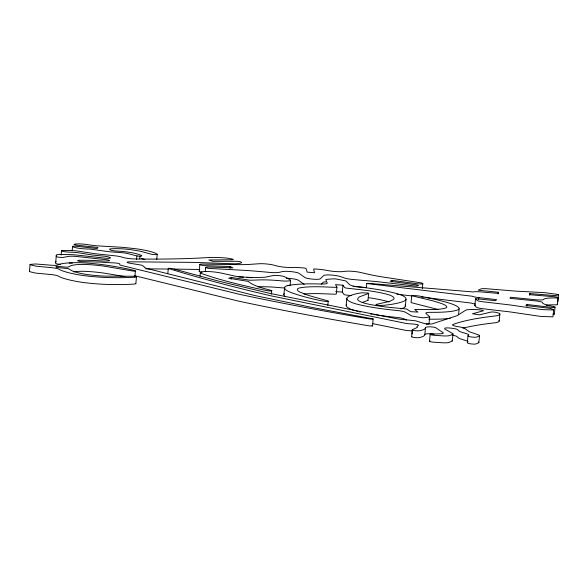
<?xml version="1.0" encoding="UTF-8"?>
<svg xmlns="http://www.w3.org/2000/svg" width="588" height="588" viewBox="0 0 588 588"><rect width="100%" height="100%" fill="white"/><g stroke="black" fill="none" stroke-linecap="round" stroke-linejoin="round"><path stroke-width="0.88" d="M134.439 275.669L238.875 301.196A741.071 112.095 5.4 0 0 369.558 325.921L372.601 325.921L373.093 318.902L311.53 307.348L254.78 295.529L147.015 268.525A15.442 2.337 5.4 0 1 144.17 266.643L141.701 265.188L129.794 263.211A5.292 0.801 5.4 0 1 127.133 262.255A5.292 0.801 5.4 0 1 129.874 261.814L194.062 262.388L233.789 263.769A9.526 1.441 5.4 0 0 238.03 263.578L240.558 263.145A9.526 1.441 5.4 0 0 241.47 262.417L241.249 262.138A4.234 0.639 5.4 0 0 240.294 261.748A3.183 0.485 5.4 0 0 236.295 261.293L212.782 261.315L208.865 259.977L232.15 259.778A3.175 0.478 5.4 0 0 231.87 258.97L228.401 258.316A4.226 0.639 5.4 0 0 226.049 258.029L222.683 257.772A26.46 4.006 5.4 0 0 208.101 257.566A288.612 43.659 5.4 0 1 134.909 258.97L134.329 258.963A9.526 1.441 5.4 0 1 122.517 257.301L121.701 257.029A9.518 1.441 5.4 0 0 114.711 255.78L95.837 253.81A9.526 1.441 5.4 0 1 93.705 253.524L78.469 251.164A9.533 1.441 5.4 0 0 71.934 250.591L63.35 250.422A4.234 0.639 5.4 0 0 61.549 250.892A4.234 0.639 5.4 0 0 64.54 251.686L65.165 251.767A9.526 1.441 5.4 0 0 70.266 252.193L72.846 252.296A9.526 1.441 5.4 0 1 79.953 253.009L90.824 254.788A9.526 1.441 5.4 0 0 93.852 255.17L104.539 256.228A5.292 0.801 5.4 0 1 108.383 256.949L109.838 257.441A5.285 0.801 5.4 0 1 106.083 258.272L75.602 254.935A9.518 1.441 5.4 0 0 70.692 254.626L61.123 254.442A9.526 1.441 5.4 0 0 56.301 255.258L55.647 263.343A4.234 0.639 5.4 0 0 57.227 263.953L57.477 263.99A4.234 0.639 5.4 0 0 60.468 264.299M56.301 255.258L56.301 256.471A4.234 0.639 5.4 0 0 57.874 257.074L58.124 257.118A4.234 0.639 5.4 0 0 63.636 257.338L68.311 256.412A9.526 1.441 5.4 0 1 77.373 256.559L105.987 259.646A4.241 0.639 5.4 0 1 109.133 260.829L108.773 260.888A10.591 1.602 5.4 0 1 101.239 260.91L97.343 260.675A52.927 8.004 5.4 0 0 79.373 260.286L79.152 260.293A4.241 0.639 5.4 0 0 79.211 261.3L79.483 261.344A4.234 0.639 5.4 0 0 83.275 261.675L100.1 262.094A10.577 1.602 5.4 0 1 103.216 262.329L103.98 262.395A10.591 1.602 5.4 0 0 106.95 262.586L114.079 262.88A4.234 0.639 5.4 0 1 116.681 263.123L117.174 263.196A4.241 0.639 5.4 0 1 119.79 264.041L119.717 264.673A5.299 0.801 5.4 0 0 120.863 265.298L239.522 294.323A741.071 112.095 5.4 0 0 370.212 319.041L373.255 319.041M29.694 271.274A2.565 0.39 5.4 0 0 30.128 271.774L34.773 272.92A2.565 0.39 5.4 0 0 36.302 273.148L51.523 274.603A7.695 1.161 5.4 0 1 58.337 276.139L59.241 276.639A41.88 6.336 5.4 0 0 77.329 281.571L78.888 281.843A23.924 3.616 5.4 0 0 85.598 282.784L88.318 283.085A41.866 6.336 5.4 0 0 109.699 284.489L114.895 284.563A82.423 12.466 5.4 0 0 133.395 284.114A7.673 1.161 5.4 0 0 134.711 283.96L135.843 283.688L135.505 283.475M136.489 276.816L134.931 276.375A2.565 0.39 5.4 0 0 132.91 276.25L104.186 276.103A29.915 4.528 5.4 0 1 88.685 274.758A17.118 2.587 5.4 0 1 82.937 273.846L81.225 273.494A29.907 4.52 5.4 0 1 70.891 270.142L68.12 268.569L56.22 267.437L56 266.276L67.708 267.253L70.633 265.835A29.915 4.528 5.4 0 1 81.166 264.431L82.202 264.416A17.089 2.587 5.4 0 1 86.759 264.512L88.656 264.615A29.907 4.52 5.4 0 1 104.149 266.151L132.175 270.921A2.558 0.39 5.4 0 0 134.226 271.112L135.402 270.98L133.799 270.355A7.688 1.161 5.4 0 0 132.69 270.061A82.474 12.473 5.4 0 0 108.06 265.431L105.48 265.048A41.873 6.336 5.4 0 0 83.797 262.887L82.092 262.799A23.932 3.616 5.4 0 0 75.72 262.66L73.39 262.704A41.88 6.336 5.4 0 0 58.161 264.887L58.058 264.953A7.688 1.161 5.4 0 1 51.207 265.217L36.206 264.019A2.558 0.39 5.4 0 0 34.81 264.012L30.495 264.38A2.565 0.39 5.4 0 0 30.774 264.894L35.42 266.048A2.565 0.39 5.4 0 0 36.948 266.268L52.17 267.724A7.695 1.161 5.4 0 1 58.984 269.26L59.895 269.76A41.88 6.336 5.4 0 0 77.976 274.699L79.534 274.964A23.924 3.616 5.4 0 0 86.245 275.912L88.972 276.213A41.866 6.336 5.4 0 0 110.353 277.617L115.549 277.69A82.423 12.466 5.4 0 0 134.042 277.235A7.673 1.161 5.4 0 0 135.358 277.08L136.489 276.816L135.843 283.688M411.887 336.52L411.791 336.556A4.234 0.639 5.4 0 0 412.489 337.189L412.702 337.233A4.234 0.639 5.4 0 0 419.119 337.615L420.78 337.218A52.92 8.004 5.4 0 0 424.815 334.631L424.823 334.528A10.584 1.602 5.4 0 1 428.865 333.69L429.115 333.697A4.234 0.639 5.4 0 1 434.084 334.263M425.469 327.648L425.462 327.759A52.92 8.004 5.4 0 1 421.434 330.346L419.766 330.743A4.234 0.639 5.4 0 1 413.349 330.36L413.144 330.309A4.234 0.639 5.4 0 1 412.445 329.677L417.201 327.487A10.591 1.602 5.4 0 0 417.186 326.884A10.613 1.602 5.4 0 1 417.157 326.303L418.377 325.333A4.234 0.639 5.4 0 0 418.141 324.914L417.906 324.819A4.241 0.639 5.4 0 0 413.717 324.084L409.329 323.797A5.285 0.801 5.4 0 1 406.139 323.437L270.627 295.764A740.968 112.08 5.4 0 1 168.683 268.576L168.344 268.304L171.887 268.459L218.346 281.057L269.635 293.339L395.636 318.542A15.442 2.337 5.4 0 0 406.477 319.835L415.76 320.842L423.103 323.135A5.285 0.801 5.4 0 0 427.939 323.929A5.285 0.801 5.4 0 0 432.254 323.848L457.221 315.609L465.806 310.155A9.518 1.441 5.4 0 1 468.607 309.656L472.473 309.531A9.533 1.441 5.4 0 1 477.449 309.67L479.558 309.854A4.248 0.639 5.4 0 1 481.704 310.126A3.175 0.478 5.4 0 1 483.218 310.832L472.502 313.772L479.455 314.852L490.936 312.081A3.183 0.478 5.4 0 1 496.007 312.397L498.683 313.117A4.234 0.639 5.4 0 1 499.675 313.544L499.807 313.83A26.46 4.006 5.4 0 1 495.757 315.881L494.706 316.021A288.348 43.615 5.4 0 0 453.017 324.451A9.533 1.441 5.4 0 0 457.758 326.641L459.155 326.862A9.526 1.441 5.4 0 1 464.535 328.266L468.871 331.463A9.518 1.441 5.4 0 0 469.628 331.853L478.14 334.8A9.526 1.441 5.4 0 1 479.382 335.888L476.633 337.086A4.241 0.639 5.4 0 1 472.972 337.159A4.241 0.639 5.4 0 1 469.004 336.461L468.886 336.409A9.533 1.441 5.4 0 1 468.048 335.564L468.629 335.109A9.526 1.441 5.4 0 0 467.504 334.028L460.801 331.882A9.526 1.441 5.4 0 1 459.515 331.338L457.324 329.493A5.285 0.801 5.4 0 0 454.605 328.692L452.106 328.288A5.292 0.801 5.4 0 0 444.726 328.28L444.675 328.912L452.576 333.484A9.526 1.441 5.4 0 1 452.767 334.263L449.702 335.535A9.526 1.441 5.4 0 1 442.698 335.88L434.517 335.322A4.234 0.639 5.4 0 1 431.232 334.881L431.011 334.837A4.234 0.639 5.4 0 1 431.643 334.013L439.479 333.852A9.526 1.441 5.4 0 0 443.183 332.757L435.848 327.788A4.234 0.639 5.4 0 0 429.762 326.818L429.519 326.818A10.584 1.602 5.4 0 0 425.469 327.648L424.815 334.631M29.4 271.421L30.047 264.541M61.101 255.06L61.505 250.76M72.177 250.723L72.589 246.387M134.836 276.999L135.402 270.98M136.578 259.381L136.901 255.942L127.324 253.457A8.835 1.338 5.4 0 0 121.194 252.612L111.389 251.929A9.628 1.455 5.4 0 1 107.545 251.546L91.596 249.261A4.285 0.647 5.4 0 0 88.2 248.996L87.95 248.996A10.055 1.521 5.4 0 1 72.721 246.585L72.611 246.475A3.205 0.485 5.4 0 1 75.83 246.225L97.174 248.54L97.961 247.474L76.903 245.196A3.205 0.485 5.4 0 1 74.139 244.343L74.213 244.307A10.062 1.521 5.4 0 1 87.781 244.645L88.384 244.748A16.045 2.425 5.4 0 0 98.292 245.916L120.165 247.173A16.038 2.425 5.4 0 1 124.436 247.504L134.564 248.606A16.038 2.425 5.4 0 1 138.026 249.04L139.136 249.209A31.098 4.704 5.4 0 1 156.952 254.067A3.697 0.559 5.4 0 1 155.68 254.626A3.697 0.559 5.4 0 1 151.094 254.163L142.076 251.657A9.621 1.455 5.4 0 0 139.334 251.054L131.264 249.731A9.621 1.455 5.4 0 0 128.404 249.341L127.655 249.268A20.881 3.16 5.4 0 0 110.897 248.834A5.351 0.808 5.4 0 0 109.647 249.312L110.081 249.797A5.343 0.808 5.4 0 0 116.578 251.069L116.916 251.083A18.889 2.859 5.4 0 1 138.202 254.222L140.877 255.163A6.218 0.941 5.4 0 1 140.253 256.221L136.901 255.942M139.738 258.816L139.981 256.243M156.746 259.455L157.231 254.295M167.815 273.494L168.308 268.385M199.2 271.362L199.854 264.446M200.038 276.066L200.361 272.626M205.278 271.671L205.682 267.371M230.048 268.253L230.209 266.533L205.903 265.673A4.498 0.676 5.4 0 1 200.287 264.813A4.498 0.676 5.4 0 1 202.059 264.093L235.986 264.615A56.161 8.497 5.4 0 0 248.967 264.438L258.948 263.755A10.114 1.529 5.4 0 1 273.567 265.078L276.36 265.835A11.231 1.698 5.4 0 0 292.78 267.466L293.294 267.43A4.189 0.632 5.4 0 1 295.213 267.422L302.298 267.834A3.175 0.478 5.4 0 1 306.113 268.591L307.142 272.126L314.602 272.759L313.595 269.275A3.183 0.478 5.4 0 1 316.866 269.076L322.004 269.642A11.238 1.698 5.4 0 1 326.641 270.333L327.325 270.465A11.231 1.698 5.4 0 0 342.775 271.605L345.31 271.288A10.106 1.529 5.4 0 1 359.76 272.295L368.132 274.206A56.161 8.497 5.4 0 0 381.281 276.764L419.979 282.688A4.498 0.684 5.4 0 1 422.632 283.769A4.498 0.684 5.4 0 1 417.436 283.761L392.123 280.366L390.109 281.307L415.135 284.666A4.491 0.676 5.4 0 1 418.347 285.739A4.491 0.676 5.4 0 1 413.526 285.856L377.158 281.637L353.645 279.572A10.106 1.529 5.4 0 1 344.59 278.05L340.386 276.558A8.989 1.36 5.4 0 0 330.956 275.022A8.989 1.36 5.4 0 0 323.775 275.507L320.21 278.83A7.864 1.191 5.4 0 1 312.816 279.16A7.864 1.191 5.4 0 1 304.856 277.514L299.255 273.501A8.989 1.36 5.4 0 0 291.898 271.7A8.989 1.36 5.4 0 0 282.571 271.538L279.072 272.369A10.106 1.529 5.4 0 1 270.825 272.494L258.441 271.399A78.821 11.922 5.4 0 0 240.904 270.149L211.261 268.562A4.483 0.676 5.4 0 1 205.932 267.636A4.483 0.676 5.4 0 1 208.321 267.011L232.892 267.871L230.209 266.533M231.172 279.175L231.341 277.455L250.098 280.255L259.903 279.903A31.752 4.8 5.4 0 1 280.682 280.799L281.321 280.858A9.533 1.441 5.4 0 0 289.994 279.726L284.519 276.72A6.358 0.963 5.4 0 0 278.918 275.603A6.358 0.963 5.4 0 0 273.016 275.588L265.129 277.227L256.927 277.521A47.121 7.129 5.4 0 1 241.543 276.911L240.911 276.867A9.533 1.441 5.4 0 1 232.51 275.537L220.368 272.898A12.708 1.918 5.4 0 0 204.455 271.575A12.708 1.918 5.4 0 0 202.132 273.765L210.842 276.647A241.014 36.456 5.4 0 0 266.893 290.619L267.165 290.67A3.175 0.478 5.4 0 0 270.164 290.964L270.421 290.964A3.175 0.478 5.4 0 0 271.744 290.612L271.141 290.376A79.358 12.003 5.4 0 1 248.415 281.409L228.703 278.249L231.341 277.455M271.458 294.14L271.788 290.7M284.996 296.528A59.645 9.026 5.4 0 1 283.872 294.647L284.666 287.187A34.082 5.152 5.4 0 1 286.826 285.9L287.804 285.636M290.06 285.408L290.546 280.255M327.788 305.473L328.2 301.174M336.953 287.054L336.299 293.926A3.183 0.478 5.4 0 1 334.499 294.198L322.533 293.757A42.608 6.446 5.4 0 0 303.9 294.074M351.286 295.61L346.78 295.117A3.175 0.478 5.4 0 1 344.046 294.485L342.312 292.082L342.958 285.202L335.476 284.643L336.939 287.003A3.183 0.478 5.4 0 1 335.153 287.326L323.179 286.885A42.608 6.446 5.4 0 0 302.181 287.481L300.615 287.73A24.343 3.682 5.4 0 0 298.087 288.517L297.763 288.759A42.615 6.446 5.4 0 0 300.512 292.354L308.707 295.492L327.384 300.747A3.653 0.551 5.4 0 1 328.141 301.262L328.001 301.335A2.433 0.367 5.4 0 1 325.01 301.313L322.033 300.858A10.944 1.654 5.4 0 1 319.291 300.35A117.431 17.765 5.4 0 1 292.486 293.067A59.645 9.026 5.4 0 1 284.526 287.775M346.2 305.106L346.854 298.226M366.383 287.797L366.802 283.46L368.176 283.328L473.208 291.942A8.504 1.286 5.4 0 1 480.117 291.854L498.683 293.419L498.301 292.243L478.235 290.222L480.881 288.973A6.799 1.029 5.4 0 1 486.548 288.73L515.353 291.097L544.672 292.67L557.505 294.39L558.6 294.786L557.74 301.769M368 300.27L368.647 293.39M391.961 282.086L392.123 280.366M405.36 306.091L406.007 299.219M438.222 309.538L412.1 302.871A3.374 0.507 5.4 0 1 411.078 302.379L411.791 295.426L417.223 295.764A10.128 1.529 5.4 0 1 419.273 296.08L419.913 296.19A108.545 16.42 5.4 0 1 448.085 302.746A55.162 8.342 5.4 0 1 458.758 307.781L459.074 308.362A31.48 4.763 5.4 0 1 457.552 309.972A55.184 8.35 5.4 0 1 431.673 312.324A10.128 1.536 5.4 0 0 425.866 313.375L429.622 316.726A3.381 0.514 5.4 0 1 429.115 317.064L424.499 317.689A3.374 0.507 5.4 0 1 420.346 317.491L412.813 316.16A3.374 0.507 5.4 0 1 411.321 315.771L405.705 312.368A10.136 1.536 5.4 0 0 396.224 310.39L395.555 310.332A55.176 8.342 5.4 0 1 361.061 305.135L358.29 304.488A31.48 4.763 5.4 0 1 351.675 302.43A55.169 8.342 5.4 0 1 347.104 297.704L347.589 297.197A108.714 16.442 5.4 0 1 360.701 292.927A10.136 1.536 5.4 0 1 362.024 292.773L368.014 293.044A3.381 0.514 5.4 0 1 368.551 293.515L359.231 296.918L357.798 298.616A39.389 5.961 5.4 0 0 362.289 302.46A22.513 3.403 5.4 0 0 366.25 303.629L367.471 303.915A39.403 5.961 5.4 0 0 390.417 307.458L406.602 309.001L410.821 311.684L417.943 312.074L414.76 309.619L415.201 309.435L426.572 309.567A39.411 5.961 5.4 0 0 443.977 308.487L445.116 308.208A22.542 3.41 5.4 0 0 446.77 307.12A39.411 5.961 5.4 0 0 441.779 303.643L432.503 300.74L412.747 295.992A3.374 0.507 5.4 0 1 411.725 295.507M411.629 336.718L412.276 329.846M412.129 333.94L412.533 329.64M422.331 288.737L422.816 283.585M429.034 323.709L429.681 316.836M429.497 341.231L430.144 334.359M452.356 340.871L453.003 333.999M458.544 314.734L459.11 308.722M467.35 342.532L468.004 335.66M555.035 307.061L555.013 307.193A3.403 0.514 5.4 0 1 551.368 307.355L527.054 304.503L525.848 305.525L548.869 308.222A3.403 0.514 5.4 0 1 551.375 308.744L553.631 309.898L552.948 316.858L542.614 316.506A6.813 1.029 5.4 0 1 539.02 316.175L510.127 311.919L482.087 308.626A6.799 1.029 5.4 0 1 476.581 307.326L474.81 305.62L475.53 298.66L495.53 300.674L496.639 299.652L478.83 297.601A8.497 1.286 5.4 0 1 472.061 296.212L366.787 283.504M478.669 299.321L478.83 297.601M478.852 342.576L479.499 335.697M498.132 293.963L498.301 292.243M499.219 320.997L499.866 314.117M526.892 306.223L527.054 304.503M529.604 295.279L529.766 293.559L553.337 295.499A3.403 0.514 5.4 0 0 555.866 295.448L558.6 294.786M546.201 305.194A20.955 3.168 5.4 0 1 555.66 304.856L555.91 304.856A3.403 0.514 5.4 0 0 557.468 304.591L558.159 297.587A3.403 0.514 5.4 0 0 554.55 296.749L530.251 294.75L529.766 293.559M553.124 314.337A3.403 0.514 5.4 0 0 554.366 314.073L555.035 307.105A3.403 0.514 5.4 0 0 553.484 306.598M558.159 297.587L558.152 297.631A3.403 0.514 5.4 0 1 556.557 297.976L556.307 297.976A20.955 3.168 5.4 0 0 543.643 299.41L543.393 299.704A7.938 1.198 5.4 0 1 536.205 299.799L510.399 297.227L510.031 298.344L535.293 300.865A7.938 1.198 5.4 0 1 542.342 302.305L542.584 302.519A20.962 3.168 5.4 0 0 552.301 306.297L553.506 306.51M557.497 304.503L557.512 304.466A3.403 0.514 5.4 0 0 557.174 304.224M283.872 294.647L284.019 294.066A34.082 5.152 5.4 0 1 284.283 293.706M474.81 305.62L475.295 305.451M553.595 309.986L543.261 309.633A6.813 1.029 5.4 0 1 539.674 309.295L510.774 305.04L482.733 301.754A6.799 1.029 5.4 0 1 477.228 300.446L475.486 298.792M321.305 284.085L323.121 282.38A8.989 1.36 5.4 0 1 325.833 281.836M467.975 341.981L467.401 342.436A9.533 1.441 5.4 0 0 468.232 343.282L468.357 343.333A4.241 0.639 5.4 0 0 472.326 344.031A4.241 0.639 5.4 0 0 475.979 343.965L478.735 342.767A9.526 1.441 5.4 0 0 478.338 342.025M362.245 302.445L367.904 300.387A3.381 0.514 5.4 0 0 367.779 300.078M426.153 324.253L428.461 323.937A3.381 0.514 5.4 0 0 428.975 323.606M257.551 286.841L259.257 286.782A31.752 4.8 5.4 0 1 280.035 287.672L280.674 287.73A9.533 1.441 5.4 0 0 284.952 287.951M145.728 268.834L168.653 269.047M174.158 269.091L199.78 269.488M238.456 276.926L240.249 277.022A78.821 11.922 5.4 0 1 243.542 277.213M412.783 330.941L408.682 330.669A5.285 0.801 5.4 0 1 405.485 330.309L372.88 323.694M335.66 291.582L342.312 292.082M352.991 286.444L366.383 287.554M396.937 294.213L411.46 295.896M421.442 297.05L423.257 297.263M425.073 297.477L471.407 303.092A8.497 1.286 5.4 0 0 475.383 304.092M452.179 335.278L453.958 335.564A5.285 0.801 5.4 0 1 456.67 336.373L458.868 338.21A9.526 1.441 5.4 0 0 460.154 338.761L466.857 340.9A9.526 1.441 5.4 0 1 467.842 341.371M124.965 276.61L103.495 273.03A29.907 4.52 5.4 0 0 88.009 271.494L86.113 271.391A17.089 2.587 5.4 0 0 81.548 271.288L80.519 271.303A29.915 4.528 5.4 0 0 73.412 271.84M359.025 311.684L360.407 312.007M371.976 325.627L372.601 325.921M141.429 258.529L144.957 259.514M406.433 320.078L405.059 319.24A10.136 1.536 5.4 0 0 395.577 317.263L394.908 317.204A55.176 8.342 5.4 0 1 376.518 314.955M304.202 284.394L298.601 280.373A8.989 1.36 5.4 0 0 286.26 278.212M342.958 285.202L344.7 287.613A3.175 0.478 5.4 0 0 347.434 288.238L363.031 289.972A42.608 6.446 5.4 0 1 386.426 294.118L387.58 294.434A24.343 3.682 5.4 0 1 391.13 295.713L392.064 296.198A42.593 6.446 5.4 0 1 392.997 299.652L389.873 301.299L376.195 304.422A3.653 0.551 5.4 0 0 376.401 304.9L376.68 305.003A2.433 0.367 5.4 0 0 380.083 305.4L383.082 305.341A10.951 1.654 5.4 0 0 384.736 305.223L389.521 304.628A117.394 17.758 5.4 0 0 403.537 301.335L404.537 300.858A59.645 9.018 5.4 0 0 403.346 296.029L402.515 295.595A34.089 5.16 5.4 0 0 397.503 293.809L394.864 293.089A59.653 9.026 5.4 0 0 359.584 286.981L358.856 286.9A10.959 1.654 5.4 0 1 349.639 284.673L346.119 281.152A3.646 0.551 5.4 0 0 344.73 280.711L337.218 279.19A3.646 0.551 5.4 0 0 332.565 278.874L326.524 279.388A3.646 0.551 5.4 0 0 325.848 279.69L327.266 283.122A10.959 1.654 5.4 0 1 319.666 284.004A59.667 9.026 5.4 0 0 287.797 285.636M498.903 320.313A4.234 0.639 5.4 0 1 499.028 320.416L499.161 320.71A26.46 4.006 5.4 0 1 495.111 322.761L494.06 322.893A288.348 43.615 5.4 0 0 462.83 328.178M451.922 340.356A9.526 1.441 5.4 0 1 452.113 341.136L449.048 342.407A9.526 1.441 5.4 0 1 442.051 342.753L433.87 342.194A4.234 0.639 5.4 0 1 430.585 341.76L430.365 341.709A4.234 0.639 5.4 0 1 430.093 340.966M405.059 304.878A59.645 9.018 5.4 0 1 403.882 307.73L402.883 308.215A117.394 17.758 5.4 0 1 400.92 308.935M388.933 301.953A24.343 3.682 5.4 0 0 386.933 301.313L385.772 300.997A42.608 6.446 5.4 0 0 368.228 297.624M69.237 263.13A9.526 1.441 5.4 0 1 72.405 263.123M55.654 262.13A9.526 1.441 5.4 0 1 56.169 261.711M450.312 318.299A55.184 8.35 5.4 0 1 431.026 319.196A10.128 1.536 5.4 0 0 428.762 319.211M375.636 314.823A55.176 8.342 5.4 0 1 373.902 314.551M372.197 314.271A55.176 8.342 5.4 0 1 370.514 313.985M357.636 311.361A31.48 4.763 5.4 0 1 356.041 310.956M354.571 310.545A31.48 4.763 5.4 0 1 351.021 309.303A55.169 8.342 5.4 0 1 346.457 304.577M202.074 272.259A4.498 0.676 5.4 0 1 199.641 271.097M246.864 277.418A78.821 11.922 5.4 0 1 251.892 277.786M553.992 313.779A3.403 0.514 5.4 0 1 554.366 314.029"/></g></svg>
